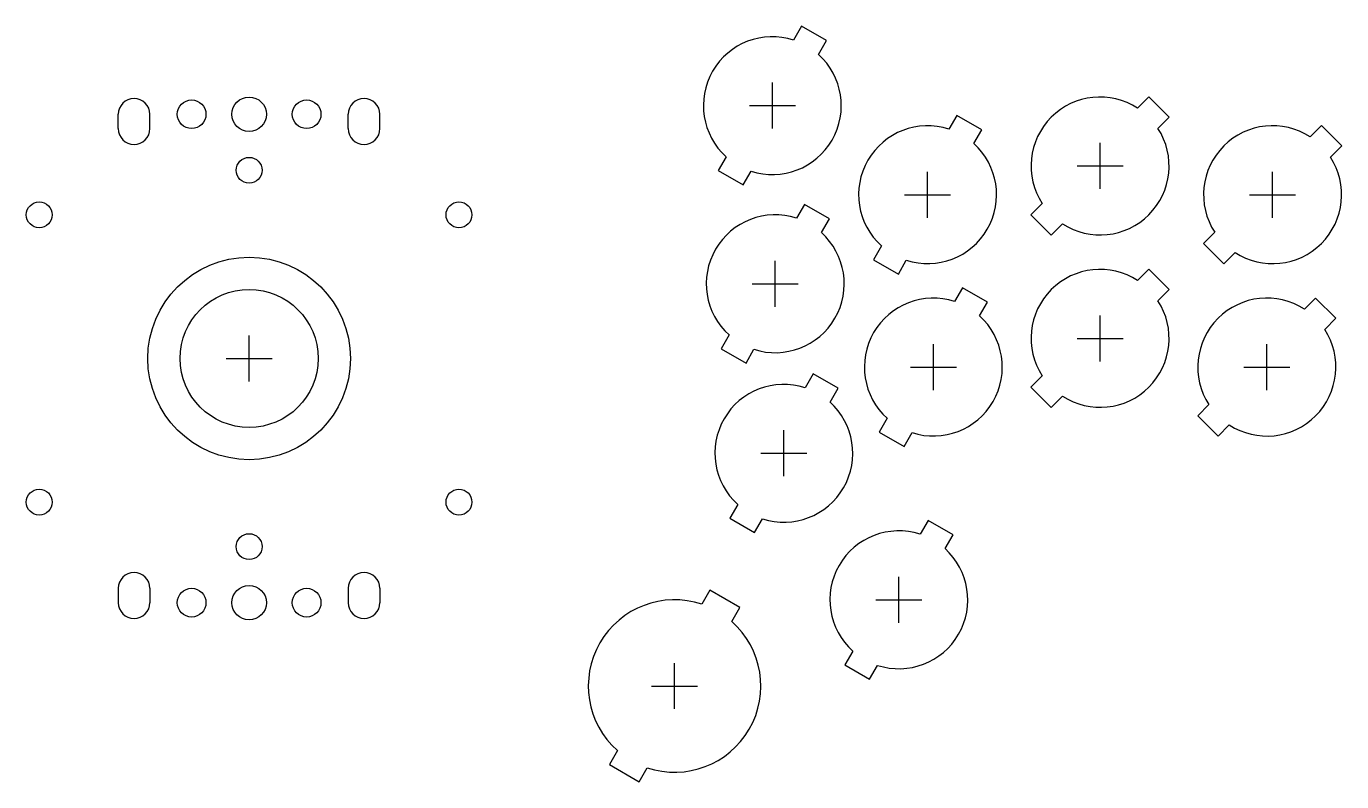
# Model space of a CAD drawing. Header units: millimetres. Extents: x -39 to 190, y -74 to 58.
import ezdxf

# ---------------------------------------------------------------- set-up
doc = ezdxf.new("R2010")
doc.units = ezdxf.units.MM
for name, color, linetype in [('BUTTONS_24', 1, 'Continuous'), ('BUTTONS_30', 5, 'Continuous'), ('GL_PLATE_HOLES', 2, 'Continuous'), ('JOYSTICK_BORE_24', 5, 'Continuous'), ('JOYSTICK_BORE_35.25', 3, 'Continuous'), ('REFERENCE', 8, 'Continuous')]:
    doc.layers.add(name, color=color, linetype=linetype)

msp = doc.modelspace()

# ---------------------------------------------------------------- linework, layer by layer
at = {"layer": 'BUTTONS_24'}
for points in [[(94.7, 55.41, 0.809427), (82.97, 35.09), (81.58, 32.69), (85.92, 30.19), (87.3, 32.59, 0.809427), (99.03, 52.91), (100.42, 55.31), (96.08, 57.81)], [(154.53, 43.57, 0.809427), (137.93, 26.97), (135.98, 25.01), (139.51, 21.48), (141.47, 23.43, 0.809427), (158.07, 40.03), (160.02, 41.99), (156.49, 45.52)], [(121.7, 39.91, 0.809427), (109.97, 19.59), (108.58, 17.19), (112.92, 14.69), (114.3, 17.09, 0.809427), (126.03, 37.41), (127.42, 39.81), (123.08, 42.31)], [(184.53, 38.57, 0.809427), (167.93, 21.97), (165.98, 20.01), (169.51, 16.48), (171.47, 18.43, 0.809427), (188.07, 35.03), (190.02, 36.99), (186.49, 40.52)], [(95.2, 24.41, 0.809427), (83.47, 4.09), (82.08, 1.69), (86.42, -0.81), (87.8, 1.59, 0.809427), (99.53, 21.91), (100.92, 24.31), (96.58, 26.81)], [(154.53, 13.57, 0.809427), (137.93, -3.03), (135.98, -4.99), (139.51, -8.52), (141.47, -6.57, 0.809427), (158.07, 10.03), (160.02, 11.99), (156.49, 15.52)], [(122.7, 9.91, 0.809427), (110.97, -10.41), (109.58, -12.81), (113.92, -15.31), (115.3, -12.91, 0.809427), (127.03, 7.41), (128.42, 9.81), (124.08, 12.31)], [(183.53, 8.57, 0.809427), (166.93, -8.03), (164.98, -9.99), (168.51, -13.52), (170.47, -11.57, 0.809427), (187.07, 5.03), (189.02, 6.99), (185.49, 10.52)], [(96.7, -5.09, 0.809427), (84.97, -25.41), (83.58, -27.81), (87.92, -30.31), (89.3, -27.91, 0.809427), (101.03, -7.59), (102.42, -5.19), (98.08, -2.69)], [(116.7, -30.59, 0.809427), (104.97, -50.91), (103.58, -53.31), (107.92, -55.81), (109.3, -53.41, 0.809427), (121.03, -33.09), (122.42, -30.69), (118.08, -28.19)]]:
    msp.add_lwpolyline(points, format="xyb", close=True, dxfattribs=at)
at = {"layer": 'BUTTONS_30'}
msp.add_lwpolyline([(78.75, -42.77, 0.816497), (64.05, -68.23), (62.65, -70.66), (67.85, -73.66), (69.25, -71.23, 0.816497), (83.95, -45.77), (85.35, -43.34), (80.15, -40.34)], format="xyb", close=True, dxfattribs=at)
at = {"layer": 'GL_PLATE_HOLES'}
for p, q in [((-22.75, 40), (-22.75, 42.5)), ((-17.25, 40), (-17.25, 42.5)), ((17.25, 40), (17.25, 42.5)), ((22.75, 40), (22.75, 42.5)), ((-22.75, -40), (-22.75, -42.5)), ((-17.25, -40), (-17.25, -42.5)), ((17.25, -40), (17.25, -42.5)), ((22.75, -40), (22.75, -42.5))]:
    msp.add_line(p, q, dxfattribs=at)
for centre, radius in [((-10, 42.5), 2.5), ((0, 42.5), 3), ((10, 42.5), 2.5), ((0, 32.75), 2.25), ((-36.5, 25), 2.25), ((36.5, 25), 2.25), ((-36.5, -25), 2.25), ((36.5, -25), 2.25), ((0, -32.75), 2.25), ((-10, -42.5), 2.5), ((0, -42.5), 3), ((10, -42.5), 2.5)]:
    msp.add_circle(centre, radius, dxfattribs=at)
for centre, start, end in [((-20, 42.5), 0, 180), ((20, 42.5), 0, 180), ((-20, 40), 180, 360), ((20, 40), 180, 360), ((-20, -40), 0, 180), ((20, -40), 0, 180), ((-20, -42.5), -180, 0), ((20, -42.5), -180, 0)]:
    msp.add_arc(centre, 2.75, start, end, dxfattribs=at)
at = {"layer": 'JOYSTICK_BORE_24'}
msp.add_circle((0, 0), 12, dxfattribs=at)
at = {"layer": 'JOYSTICK_BORE_35.25'}
msp.add_circle((0, 0), 17.62, dxfattribs=at)
at = {"layer": 'REFERENCE'}
for p, q in [((91, 40), (91, 48)), ((87, 44), (95, 44)), ((148, 29.5), (148, 37.5)), ((118, 24.5), (118, 32.5)), ((144, 33.5), (152, 33.5)), ((178, 24.5), (178, 32.5)), ((114, 28.5), (122, 28.5)), ((174, 28.5), (182, 28.5)), ((91.5, 9), (91.5, 17)), ((87.5, 13), (95.5, 13)), ((148, -0.5), (148, 7.5)), ((0, -4), (0, 4)), ((119, -5.5), (119, 2.5)), ((144, 3.5), (152, 3.5)), ((177, -5.5), (177, 2.5)), ((-4, 0), (4, 0)), ((115, -1.5), (123, -1.5)), ((173, -1.5), (181, -1.5)), ((93, -20.5), (93, -12.5)), ((89, -16.5), (97, -16.5)), ((113, -46), (113, -38)), ((109, -42), (117, -42)), ((74, -61), (74, -53)), ((70, -57), (78, -57))]:
    msp.add_line(p, q, dxfattribs=at)

doc.saveas('drawing.dxf')
